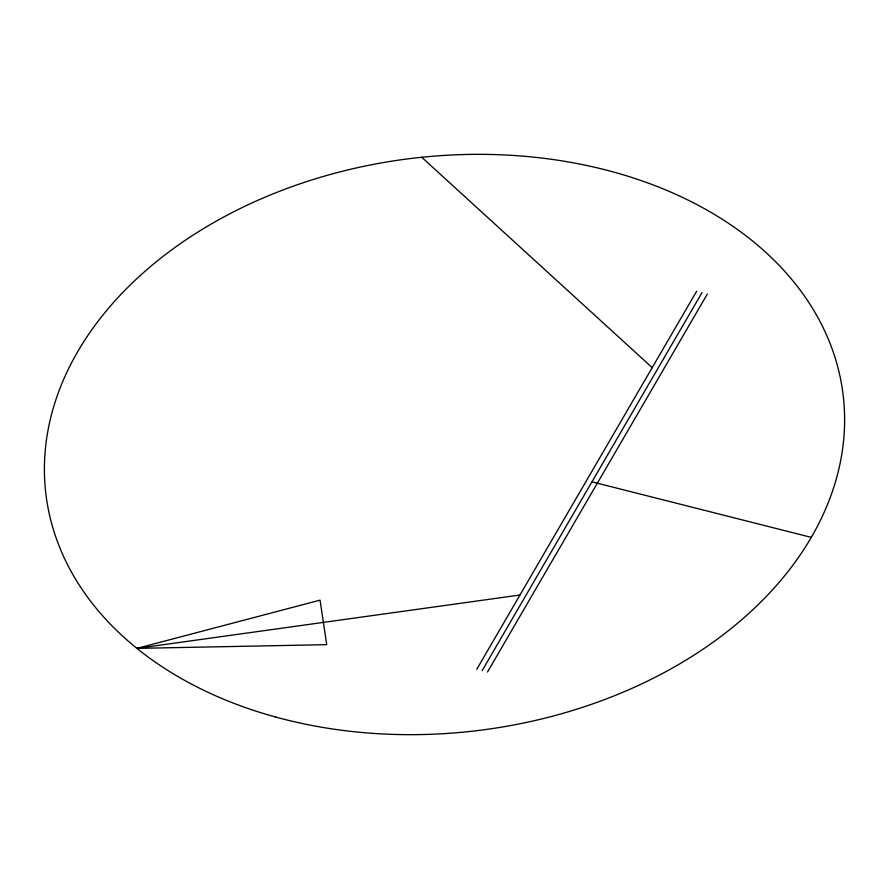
<?xml version="1.0" encoding="UTF-8"?>
<svg xmlns="http://www.w3.org/2000/svg" width="889" height="889" viewBox="0 0 889 889"><rect width="100%" height="100%" fill="white"/><g stroke="black" fill="none" stroke-linecap="round" stroke-linejoin="round"><path stroke-width="1.33" d="M476.76 669.295L696.654 291.214M482.138 670.65L702.032 292.581M487.505 672.017L707.4 293.937M136.906 648.381L320.051 600.153L326.719 644.658L136.906 648.381L519.965 595.019M591.952 481.838L811.279 537.378M421.73 157.264L652.204 367.646M275.934 717.112A401.695 287.98 -7.3 0 0 843.039 394.272A401.695 287.98 -7.3 0 0 214.527 222.117A401.695 287.98 -7.3 0 0 275.934 717.112"/></g></svg>
